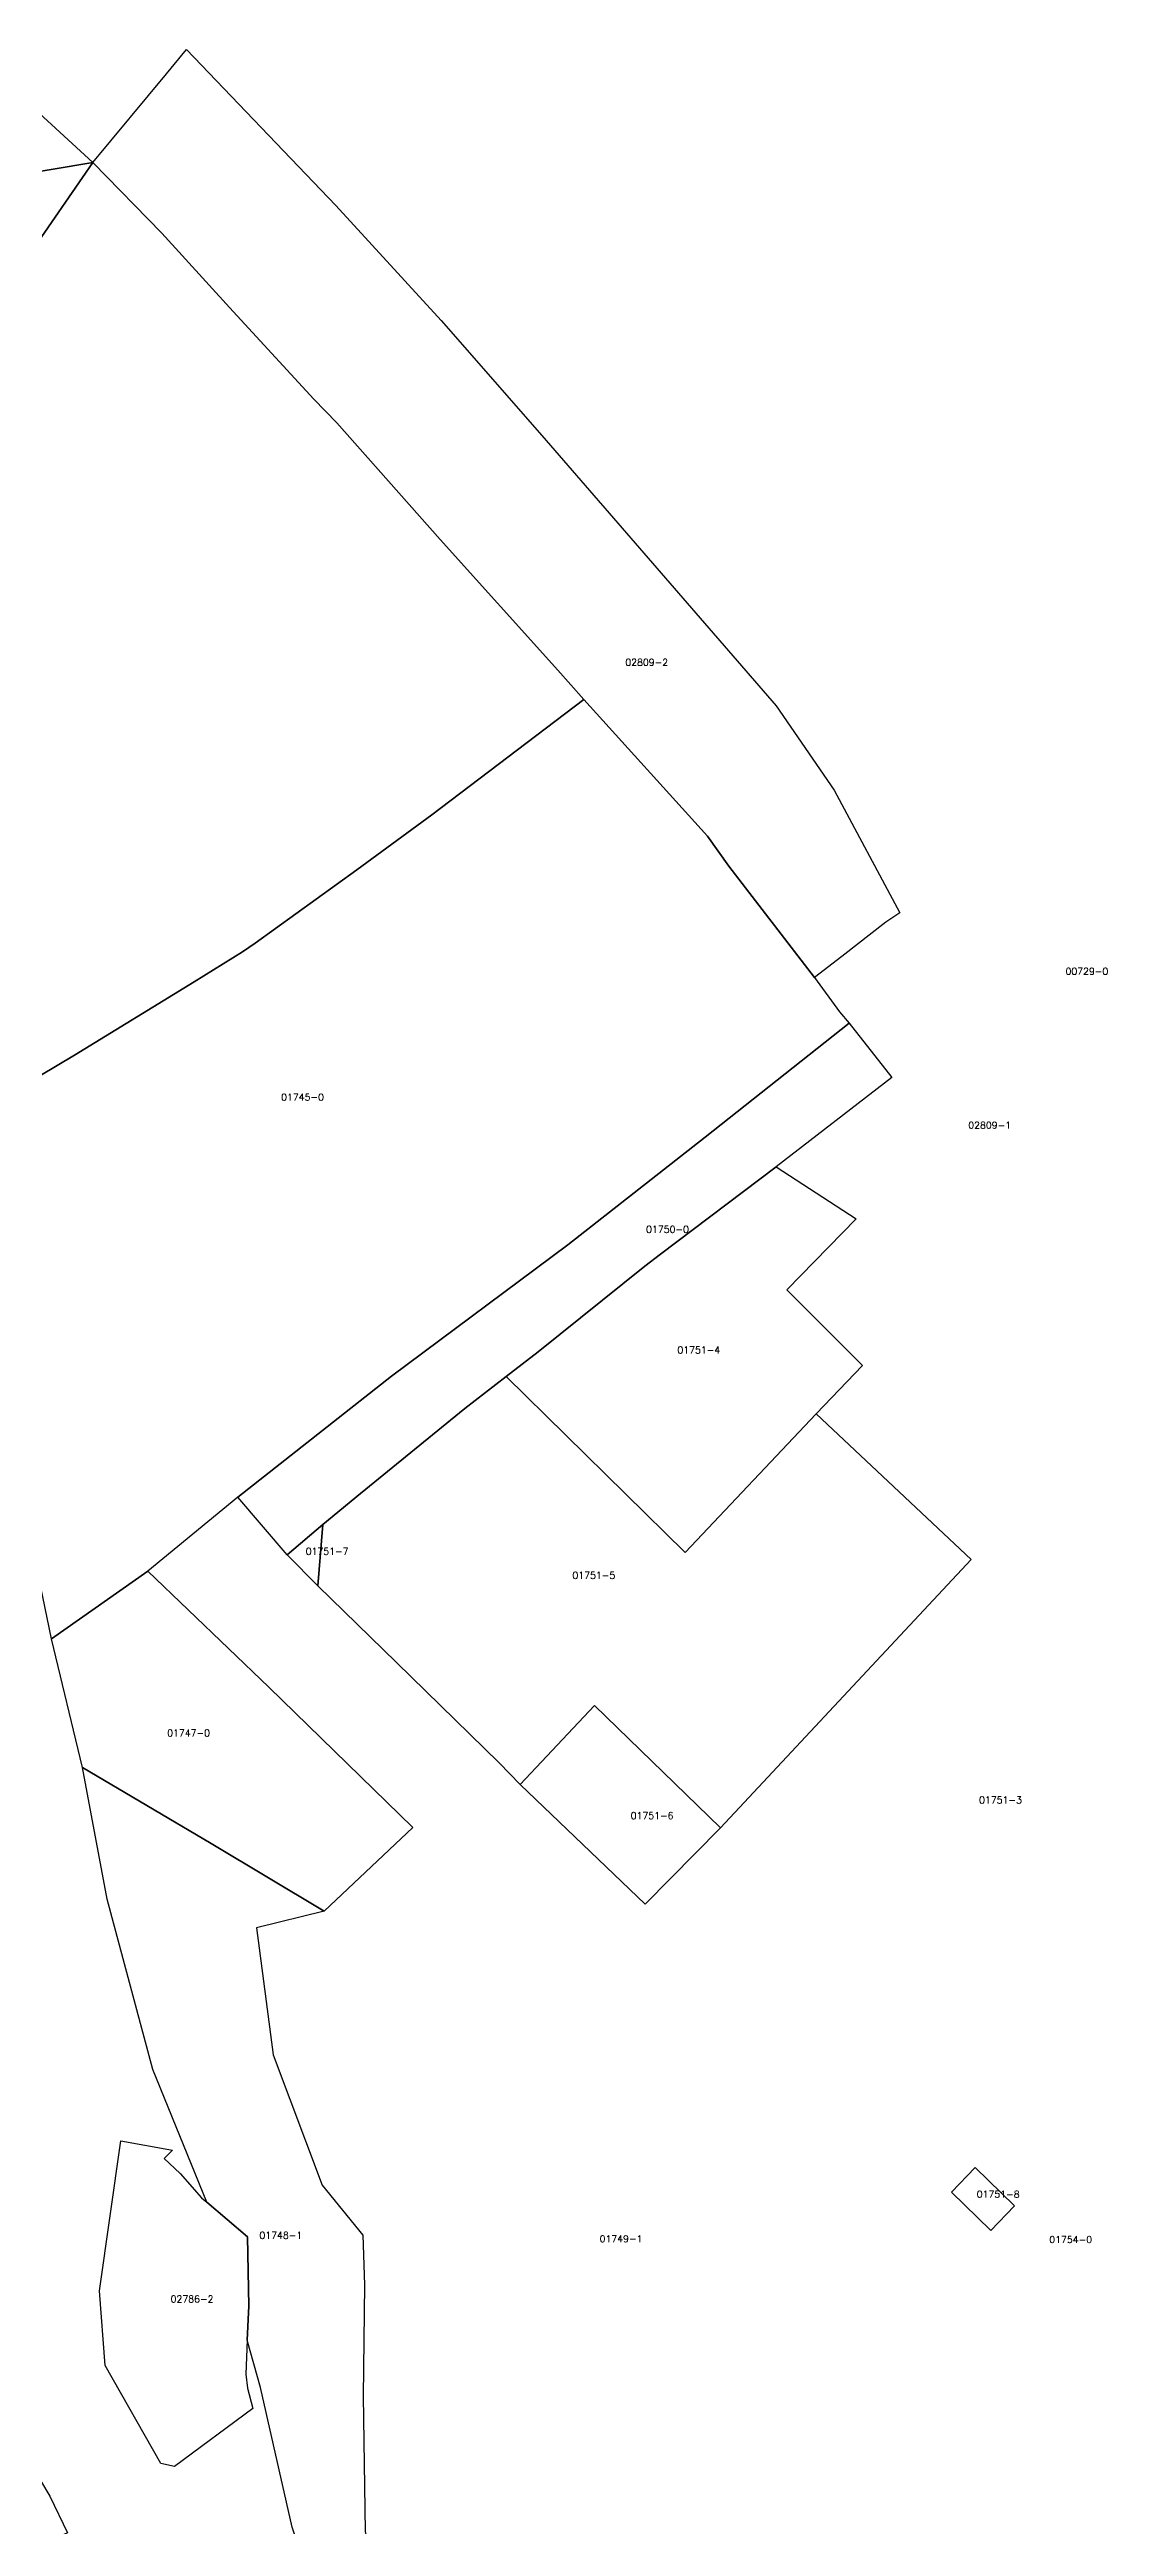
# Model space of a CAD drawing. Header units: metres. Extents: x 7423707 to 7427500, y 4706661 to 4708784.
# Drawn here: x 7425736.4 to 7425891, y 4707045 to 4707407.1 of the extents above; entities that cross this region are included whole.
import ezdxf

# ---------------------------------------------------------------- set-up
doc = ezdxf.new("R2010")
doc.units = ezdxf.units.M
doc.layers.add('Numrat_Parcelave', color=7, linetype='Continuous')
doc.layers.add('Parcelat_kadastrale2021', color=7, linetype='Continuous')
doc.styles.get("Standard").update_dxf_attribs({"font": 'simplex.shx'})

msp = doc.modelspace()

# ---------------------------------------------------------------- linework, layer by layer
at = {"layer": 'Parcelat_kadastrale2021'}
for points in [[(7425814.52, 4707312.12), (7425810.75, 4707316.4), (7425793.54, 4707335.49), (7425778.43, 4707352.54), (7425775.05, 4707356.01), (7425762.76, 4707369.44), (7425752.85, 4707380.28), (7425742.77, 4707390.61), (7425753.56, 4707403.58), (7425756.46, 4707407.14), (7425778.26, 4707384.35), (7425793.69, 4707367.53), (7425808.4, 4707350.72), (7425842.62, 4707311.19), (7425851.09, 4707298.85), (7425860.72, 4707280.94), (7425858.66, 4707279.55), (7425852.25, 4707274.55), (7425848.23, 4707271.47), (7425835.71, 4707287.74), (7425832.62, 4707292.11)], [(7425686.74, 4707271.54), (7425687.44, 4707284.44), (7425649.31, 4707376.11), (7425682.44, 4707380.63), (7425724.17, 4707387.49), (7425742.77, 4707390.61), (7425725.66, 4707365.86), (7425713.83, 4707349.63), (7425701.72, 4707332.74), (7425712.25, 4707304.6), (7425717.96, 4707289.46), (7425710.56, 4707283.58)], [(7425853.32, 4707264.8), (7425832.27, 4707248.13), (7425812.18, 4707232.39), (7425786.44, 4707213.2), (7425763.96, 4707195.48), (7425750.82, 4707184.67), (7425736.75, 4707174.77), (7425731.66, 4707199.32), (7425724.58, 4707223.29), (7425717.06, 4707251.54), (7425725.12, 4707253.62), (7425727.14, 4707254.26), (7425732.5, 4707255.59), (7425740.11, 4707260.13), (7425757.56, 4707270.82), (7425764.63, 4707275.21), (7425766.49, 4707276.47), (7425781.34, 4707287.22), (7425792.3, 4707295.27), (7425814.52, 4707312.12), (7425832.62, 4707292.11), (7425835.71, 4707287.74), (7425848.23, 4707271.47), (7425851.9, 4707266.45)], [(7425859.53, 4707256.85), (7425842.65, 4707243.76), (7425825.73, 4707230.99), (7425823.46, 4707229.28), (7425807.83, 4707216.75), (7425803.16, 4707213.12), (7425797.16, 4707208.45), (7425781.91, 4707196.02), (7425776.4, 4707191.47), (7425771.17, 4707187.03), (7425763.96, 4707195.48), (7425786.44, 4707213.2), (7425812.18, 4707232.39), (7425832.27, 4707248.13), (7425853.32, 4707264.8)], [(7425803.16, 4707213.12), (7425807.83, 4707216.75), (7425823.46, 4707229.28), (7425825.73, 4707230.99), (7425842.65, 4707243.76), (7425854.34, 4707236.17), (7425844.21, 4707225.79), (7425855.23, 4707214.73), (7425848.5, 4707207.65), (7425829.36, 4707187.4)], [(7425776.4, 4707191.47), (7425781.91, 4707196.02), (7425797.16, 4707208.45), (7425803.16, 4707213.12), (7425829.36, 4707187.4), (7425848.5, 4707207.65), (7425871.11, 4707186.38), (7425834.52, 4707147.15), (7425816.07, 4707165.04), (7425805.23, 4707153.47), (7425802.17, 4707156.66), (7425787.16, 4707171.31), (7425775.66, 4707182.51)], [(7425771.17, 4707187.03), (7425776.4, 4707191.47), (7425775.66, 4707182.51)], [(7425736.75, 4707174.77), (7425750.82, 4707184.67), (7425768.5, 4707167.7), (7425789.56, 4707147.18), (7425776.59, 4707134.94), (7425760.07, 4707144.84), (7425741.28, 4707155.97)], [(7425823.47, 4707136), (7425805.23, 4707153.47), (7425816.07, 4707165.04), (7425834.52, 4707147.15)], [(7425760.07, 4707144.84), (7425776.59, 4707134.94), (7425766.67, 4707132.54), (7425769.13, 4707113.97), (7425776.27, 4707094.89), (7425782.21, 4707087.57), (7425782.45, 4707080.32), (7425782.28, 4707064.02), (7425782.59, 4707044.24), (7425785.7, 4707030.2), (7425782.58, 4707028.59), (7425778.14, 4707025.93), (7425771.91, 4707044.9), (7425767.28, 4707065.31), (7425765.35, 4707072.25), (7425765.58, 4707077.25), (7425765.38, 4707087.34), (7425759.43, 4707092.39), (7425751.56, 4707111.78), (7425744.86, 4707136.7), (7425741.28, 4707155.97)], [(7425759.43, 4707092.39), (7425765.38, 4707087.34), (7425765.58, 4707077.25), (7425765.35, 4707072.25), (7425765.13, 4707067.26), (7425765.36, 4707065.19), (7425766.13, 4707062.25), (7425754.7, 4707053.78), (7425752.72, 4707054.22), (7425744.56, 4707068.51), (7425743.75, 4707079.43), (7425746.88, 4707101.38), (7425754.42, 4707099.99), (7425753.18, 4707098.81), (7425755.54, 4707096.59), (7425758.67, 4707093.04)], [(7425873.99, 4707088.25), (7425868.28, 4707093.85), (7425871.74, 4707097.46), (7425877.45, 4707091.86)], [(7425739.06, 4707044.04), (7425735.7, 4707042.54), (7425725.54, 4707037.5), (7425725.84, 4707036.91), (7425722.9, 4707035.72), (7425717.5, 4707032.45), (7425710.38, 4707028.8), (7425699.96, 4707023.56), (7425696.35, 4707023.6), (7425673.34, 4707011.96), (7425672.36, 4707013.05), (7425672.29, 4707013.13), (7425672.1, 4707013.34), (7425671.79, 4707013.67), (7425658.2, 4707028.41), (7425653.1, 4707032.84), (7425691.68, 4707047.28), (7425728.57, 4707062.7), (7425736.51, 4707049.43)]]:
    msp.add_lwpolyline(points, close=True, dxfattribs=at)
for points in [[(7425489.05, 4707360.32), (7425505.69, 4707362.51), (7425555.25, 4707369.73), (7425612.7, 4707379.48), (7425647.15, 4707383.78), (7425714.98, 4707392.83), (7425722.74, 4707394.42), (7425728.27, 4707403.94), (7425742.77, 4707390.61), (7425724.17, 4707387.49), (7425682.44, 4707380.63), (7425649.31, 4707376.11), (7425645.25, 4707375.35), (7425516.58, 4707355.66), (7425506.92, 4707355.18), (7425505.79, 4707354.94), (7425490.44, 4707351.7)], [(7425725.66, 4707365.86), (7425742.77, 4707390.61), (7425752.85, 4707380.28), (7425762.76, 4707369.44), (7425775.05, 4707356.01), (7425778.43, 4707352.54), (7425793.54, 4707335.49), (7425810.75, 4707316.4), (7425814.52, 4707312.12), (7425792.3, 4707295.27), (7425781.34, 4707287.22), (7425766.49, 4707276.47), (7425764.63, 4707275.21), (7425757.56, 4707270.82), (7425740.11, 4707260.13), (7425732.5, 4707255.59)]]:
    msp.add_lwpolyline(points, dxfattribs=at)

# ---------------------------------------------------------------- texts
at = {"layer": 'Numrat_Parcelave'}
for s, p in [('02809-2', (7425820.59, 4707317.06)), ('00729-0', (7425884.92, 4707271.88)), ('01745-0', (7425770.29, 4707253.47)), ('02809-1', (7425870.71, 4707249.37)), ('01750-0', (7425823.63, 4707234.14)), ('01751-4', (7425828.2, 4707216.49)), ('01751-7', (7425773.88, 4707187.06)), ('01751-5', (7425812.86, 4707183.55)), ('01747-0', (7425753.64, 4707160.51)), ('01751-3', (7425872.29, 4707150.7)), ('01751-6', (7425821.37, 4707148.41)), ('01751-8', (7425871.95, 4707093.07)), ('01748-1', (7425767.12, 4707087.05)), ('01749-1', (7425816.83, 4707086.55)), ('01754-0', (7425882.55, 4707086.44)), ('02786-2', (7425754.14, 4707077.74))]:
    msp.add_text(s, height=1, dxfattribs=at).set_placement(p)

doc.saveas('drawing.dxf')
